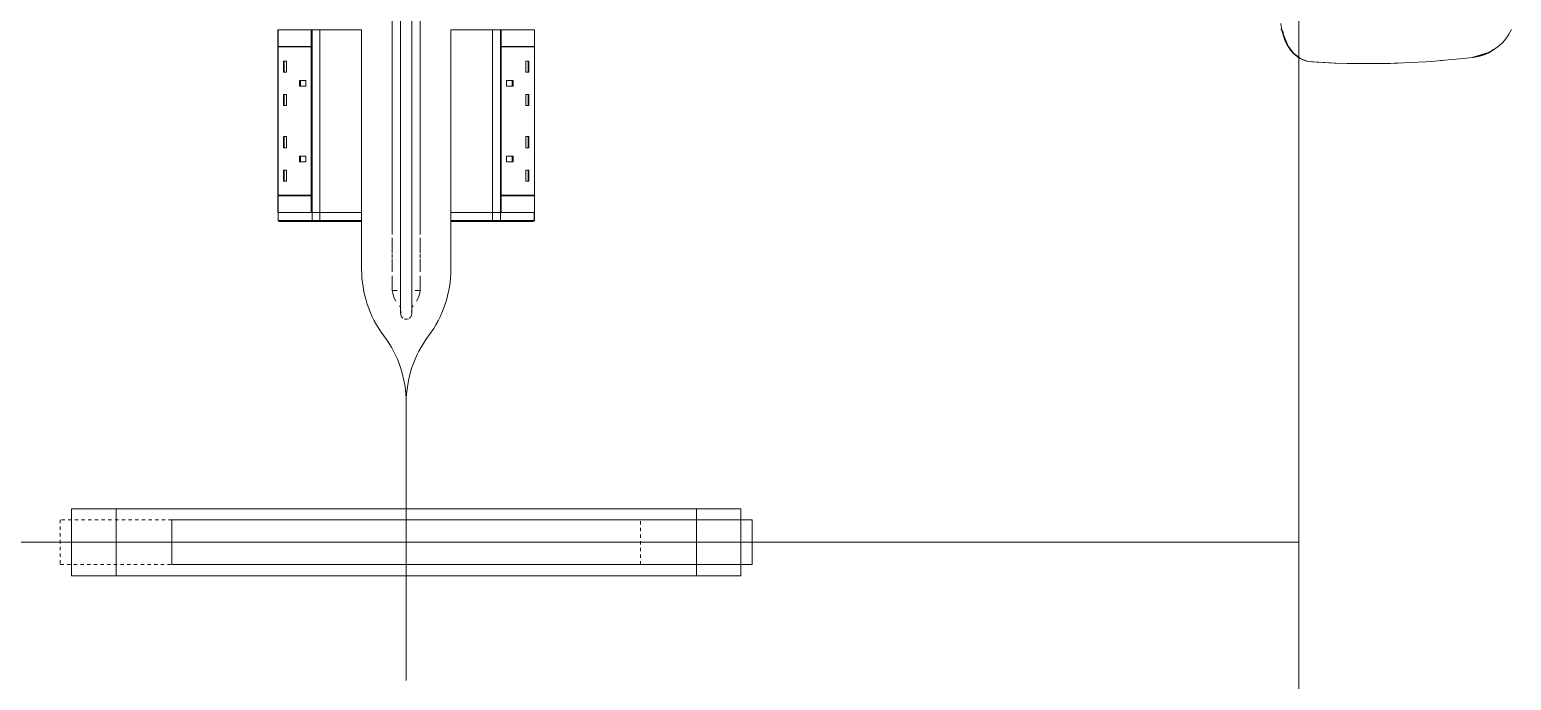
# Model space of a CAD drawing. Header units: millimetres. Extents: x 79795 to 317870, y -36033 to 97293.
# Drawn here: x 195409 to 196737, y 11952 to 12536 of the extents above; entities that cross this region are included whole.
import ezdxf

# ---------------------------------------------------------------- set-up
doc = ezdxf.new("R2010")
doc.units = ezdxf.units.MM
doc.header["$MEASUREMENT"] = 0
doc.linetypes.add('Dash', pattern=[6, 3, -3])
for name, color, linetype, lineweight in [('G-IMPT', 8, 'CONTINUOUS', 9), ('I-FURN', 8, 'CONTINUOUS', 9), ('I-FURN-HDLN', 8, 'Dash', 9)]:
    doc.layers.add(name, color=color, linetype=linetype, lineweight=lineweight)

msp = doc.modelspace()

# ---------------------------------------------------------------- linework, layer by layer
at = {"layer": 'G-IMPT'}
for p, q in [((196529.8, 12541.3), (196530.8, 12535.3)), ((196734.3, 12531.7), (196736.5, 12535.8)), ((196532.3, 12529.9), (196530.8, 12535.3)), ((196532.3, 12531), (196531.6, 12534.4)), ((196532.3, 12531), (196534.6, 12525.4)), ((196532.3, 12529.9), (196533.9, 12525.5)), ((196535.8, 12521.5), (196533.9, 12525.5)), ((196536.5, 12521), (196534.6, 12525.4)), ((196724.7, 12520.5), (196728.2, 12523.7)), ((196731.5, 12527.5), (196728.2, 12523.7)), ((196734.3, 12531.7), (196731.5, 12527.5)), ((196535.8, 12521.5), (196538.5, 12517.4)), ((196541.7, 12514.2), (196536.5, 12521)), ((196538.5, 12517.4), (196541.2, 12514.4)), ((196544.9, 12511.3), (196541.2, 12514.4)), ((196546.1, 12510.9), (196541.7, 12514.2)), ((196546.1, 12510.6), (196544.9, 12511.3)), ((196547.3, 12510), (196546.1, 12510.9)), ((196548.3, 12509.3), (196546.1, 12510.6)), ((196553.5, 12507.6), (196547.3, 12510)), ((196548.3, 12509.3), (196552, 12507.9)), ((196684.1, 12508.9), (196702.1, 12510.8)), ((196701.5, 12510.8), (196714, 12514.6)), ((196701.5, 12510.8), (196704.9, 12511.7)), ((196710.5, 12512.9), (196702.1, 12510.9)), ((196702.1, 12510.8), (196707.1, 12511.7)), ((196714, 12514.6), (196704.9, 12511.7)), ((196712, 12513.2), (196707.1, 12511.7)), ((196710.5, 12512.9), (196718.6, 12516.6)), ((196716.2, 12515), (196712, 12513.2)), ((196716.2, 12515), (196720.6, 12517.5)), ((196720.7, 12518.2), (196718.6, 12516.6)), ((196724.7, 12520.5), (196720.6, 12517.5)), ((196553.3, 12507.6), (196552, 12507.9)), ((196553.3, 12507.6), (196555.7, 12507.1)), ((196553.5, 12507.6), (196557.3, 12507)), ((196557.4, 12506.9), (196555.7, 12507.1)), ((196577.9, 12505.8), (196557.4, 12506.9)), ((196579.1, 12505.8), (196557.4, 12506.9)), ((196557.4, 12506.9), (196559, 12506.8)), ((196579.1, 12505.8), (196559, 12506.8)), ((196599.3, 12505.3), (196577.9, 12505.8)), ((196589.5, 12505.5), (196577.9, 12505.8)), ((196577.9, 12505.8), (196579.1, 12505.8)), ((196599.3, 12505.3), (196579.1, 12505.8)), ((196619.5, 12505.4), (196589.5, 12505.5)), ((196599.3, 12505.3), (196589.5, 12505.5)), ((196589.5, 12505.5), (196608.7, 12505.3)), ((196597.3, 12505.3), (196595.4, 12505.4)), ((196599.3, 12505.4), (196597.3, 12505.3)), ((196619.5, 12505.4), (196599.3, 12505.3)), ((196619.5, 12505.4), (196608.7, 12505.3)), ((196619.5, 12505.4), (196627.9, 12505.5)), ((196639.7, 12505.9), (196627.9, 12505.5)), ((196632.9, 12505.7), (196631.4, 12505.7)), ((196634.8, 12505.8), (196632.9, 12505.7)), ((196639.7, 12505.9), (196645.7, 12506.2)), ((196659.9, 12507), (196645.7, 12506.2)), ((196664.9, 12507.3), (196659.9, 12507)), ((196664.9, 12507.3), (196680, 12508.6)), ((196673.1, 12508), (196674.8, 12508.1)), ((196680, 12508.6), (196684.1, 12508.9))]:
    msp.add_line(p, q, dxfattribs=at)
at = {"layer": 'I-FURN'}
for p, q in [((196546.1, 12076), (196546.1, 13476)), ((196546.1, 13476), (196546.1, 12076)), ((195733.6, 12351.9), (195733.6, 13190.1)), ((195741.1, 13190.1), (195741.1, 12351.9)), ((195751.1, 12351.9), (195751.1, 13190.1)), ((195758.6, 13190.1), (195758.6, 12351.9)), ((195631.1, 12535.7), (195631.1, 12520.7)), ((195660.9, 12535.7), (195631.1, 12535.7)), ((195631.3, 12371.8), (195631.3, 12535.7)), ((195660.9, 12520.7), (195660.9, 12535.7)), ((195660.9, 12535.7), (195663.3, 12535.7)), ((195661.1, 12535.7), (195661.1, 12520.7)), ((195661.7, 12535.7), (195661.1, 12535.7)), ((195661.7, 12535.7), (195668.6, 12535.7)), ((195661.7, 12371.8), (195661.7, 12535.7)), ((195668.6, 12535.7), (195706.1, 12535.7)), ((195668.6, 12371.8), (195668.6, 12535.7)), ((195706.1, 12535.7), (195706.1, 12371.8)), ((195706.1, 12371.8), (195706.1, 12535.7)), ((195786.1, 12371.8), (195786.1, 12535.7)), ((195786.1, 12535.7), (195786.1, 12371.8)), ((195786.1, 12535.7), (195823.5, 12535.7)), ((195823.5, 12535.7), (195823.5, 12371.8)), ((195823.5, 12535.7), (195830.5, 12535.7)), ((195830.5, 12535.7), (195830.5, 12371.8)), ((195831.1, 12535.7), (195830.5, 12535.7)), ((195831.1, 12520.7), (195831.1, 12535.7)), ((195831.3, 12535.7), (195831.3, 12520.7)), ((195861.1, 12535.7), (195831.3, 12535.7)), ((195860.9, 12535.7), (195860.9, 12371.8)), ((195861.1, 12520.7), (195861.1, 12535.7)), ((196529.8, 12535.9), (196530.6, 12535.5)), ((196530.6, 12535.5), (196531.4, 12535)), ((195631.1, 12520.7), (195660.9, 12520.7)), ((195631.1, 12520.2), (195631.1, 12387.2)), ((195631.1, 12520.2), (195660.9, 12520.2)), ((195631.4, 12520.7), (195631.4, 12520.2)), ((195660.9, 12387.2), (195660.9, 12520.2)), ((195661.1, 12520.2), (195661.1, 12387.2)), ((195831.1, 12387.2), (195831.1, 12520.2)), ((195831.3, 12520.7), (195861.1, 12520.7)), ((195831.3, 12520.2), (195831.3, 12387.2)), ((195861.1, 12520.2), (195831.3, 12520.2)), ((195860.7, 12520.2), (195860.7, 12520.7)), ((195861.1, 12387.2), (195861.1, 12520.2)), ((195636.1, 12507.6), (195638.9, 12507.6)), ((195636.1, 12497.6), (195636.1, 12507.6)), ((195636.1, 12497.6), (195638.9, 12497.6)), ((195636.8, 12497.6), (195636.8, 12507.6)), ((195638.9, 12497.6), (195638.9, 12507.6)), ((195856.1, 12507.6), (195853.2, 12507.6)), ((195853.2, 12507.6), (195853.2, 12497.6)), ((195856.1, 12497.6), (195853.2, 12497.6)), ((195855.4, 12507.6), (195855.4, 12497.6)), ((195856.1, 12507.6), (195856.1, 12497.6)), ((195650.4, 12490.1), (195656.2, 12490.1)), ((195650.4, 12485.1), (195650.4, 12490.1)), ((195650.4, 12485.1), (195656.2, 12485.1)), ((195651.2, 12485.1), (195651.2, 12490.1)), ((195656.2, 12485.1), (195656.2, 12490.1)), ((195836, 12485.1), (195836, 12490.1)), ((195836, 12490.1), (195841.8, 12490.1)), ((195841.8, 12485.1), (195836, 12485.1)), ((195841, 12490.1), (195841, 12485.1)), ((195841.8, 12490.1), (195841.8, 12485.1)), ((195636.1, 12477.6), (195638.9, 12477.6)), ((195636.1, 12467.6), (195636.1, 12477.6)), ((195636.8, 12467.6), (195636.8, 12477.6)), ((195638.9, 12467.6), (195638.9, 12477.6)), ((195856.1, 12477.6), (195853.2, 12477.6)), ((195853.2, 12477.6), (195853.2, 12467.6)), ((195855.4, 12477.6), (195855.4, 12467.6)), ((195856.1, 12477.6), (195856.1, 12467.6)), ((195636.1, 12467.6), (195638.9, 12467.6)), ((195856.1, 12467.6), (195853.2, 12467.6)), ((195636.1, 12439.8), (195638.9, 12439.8)), ((195636.1, 12429.8), (195636.1, 12439.8)), ((195636.1, 12429.8), (195638.9, 12429.8)), ((195636.8, 12429.8), (195636.8, 12439.8)), ((195638.9, 12429.8), (195638.9, 12439.8)), ((195856.1, 12439.8), (195853.2, 12439.8)), ((195853.2, 12439.8), (195853.2, 12429.8)), ((195856.1, 12429.8), (195853.2, 12429.8)), ((195855.4, 12439.8), (195855.4, 12429.8)), ((195856.1, 12439.8), (195856.1, 12429.8)), ((195650.4, 12422.3), (195656.2, 12422.3)), ((195650.4, 12417.3), (195650.4, 12422.3)), ((195656.2, 12417.3), (195650.4, 12417.3)), ((195651.2, 12417.3), (195651.2, 12422.3)), ((195656.2, 12422.3), (195656.2, 12417.3)), ((195841.8, 12422.3), (195836, 12422.3)), ((195836, 12422.3), (195836, 12417.3)), ((195841.8, 12417.3), (195836, 12417.3)), ((195841, 12422.3), (195841, 12417.3)), ((195841.8, 12422.3), (195841.8, 12417.3)), ((195636.1, 12409.8), (195638.9, 12409.8)), ((195636.1, 12399.8), (195636.1, 12409.8)), ((195636.8, 12399.8), (195636.8, 12409.8)), ((195638.9, 12399.8), (195638.9, 12409.8)), ((195856.1, 12409.8), (195853.2, 12409.8)), ((195853.2, 12409.8), (195853.2, 12399.8)), ((195855.4, 12409.8), (195855.4, 12399.8)), ((195856.1, 12409.8), (195856.1, 12399.8)), ((195636.1, 12399.8), (195638.9, 12399.8)), ((195856.1, 12399.8), (195853.2, 12399.8)), ((195631.1, 12387.2), (195660.9, 12387.2)), ((195660.9, 12386.7), (195631.1, 12386.7)), ((195631.1, 12386.7), (195631.1, 12371.7)), ((195631.4, 12387.2), (195631.4, 12386.7)), ((195660.9, 12371.7), (195660.9, 12386.7)), ((195661.1, 12386.7), (195661.1, 12371.8)), ((195831.1, 12371.8), (195831.1, 12386.7)), ((195861.1, 12387.2), (195831.3, 12387.2)), ((195831.3, 12386.7), (195831.3, 12371.7)), ((195861.1, 12386.7), (195831.3, 12386.7)), ((195860.7, 12386.7), (195860.7, 12387.2)), ((195861.1, 12371.7), (195861.1, 12386.7)), ((195631.1, 12371.7), (195660.9, 12371.7)), ((195631.3, 12364.7), (195631.3, 12371.7)), ((195631.3, 12364.7), (195631.3, 12371.7)), ((195631.3, 12371.7), (195631.3, 12364.7)), ((195631.3, 12371.7), (195631.4, 12371.7)), ((195631.3, 12364.7), (195631.4, 12364.7)), ((195631.4, 12364.7), (195631.4, 12371.7)), ((195631.4, 12371.7), (195661.7, 12371.7)), ((195631.4, 12364.7), (195661.7, 12364.7)), ((195631.6, 12363.9), (195631.6, 12363.9)), ((195662.5, 12363.7), (195632.3, 12363.7)), ((195662.5, 12363.7), (195632.3, 12363.7)), ((195661.1, 12371.8), (195661.7, 12371.8)), ((195668.6, 12371.8), (195661.7, 12371.8)), ((195661.7, 12364.7), (195661.7, 12371.7)), ((195661.7, 12371.7), (195668.6, 12371.7)), ((195661.7, 12364.7), (195668.6, 12364.7)), ((195662.5, 12363.7), (195701.1, 12363.7)), ((195668.1, 12363.7), (195662.5, 12363.7)), ((195705.1, 12363.7), (195668.1, 12363.7)), ((195706.1, 12371.8), (195668.6, 12371.8)), ((195668.6, 12364.7), (195668.6, 12371.7)), ((195668.6, 12371.7), (195706.1, 12371.7)), ((195668.6, 12364.7), (195706.1, 12364.7)), ((195701.1, 12363.7), (195701.1, 12364.7)), ((195701.1, 12363.7), (195705.1, 12363.7)), ((195706.1, 12371.7), (195706.1, 12364.7)), ((195706.1, 12364.7), (195706.1, 12371.7)), ((195706.1, 12321), (195706.1, 12364.7)), ((195706.1, 12364.7), (195706.1, 12321)), ((195823.5, 12371.8), (195786.1, 12371.8)), ((195786.1, 12364.7), (195786.1, 12371.7)), ((195786.1, 12364.7), (195786.1, 12371.7)), ((195786.1, 12371.7), (195823.5, 12371.7)), ((195786.1, 12364.7), (195786.1, 12321)), ((195786.1, 12321), (195786.1, 12364.7)), ((195786.1, 12364.7), (195823.5, 12364.7)), ((195787.1, 12363.7), (195787.1, 12363.7)), ((195824.1, 12363.7), (195787.1, 12363.7)), ((195787.1, 12363.7), (195791.1, 12363.7)), ((195791.1, 12364.7), (195791.1, 12363.7)), ((195791.1, 12363.7), (195829.6, 12363.7)), ((195830.5, 12371.8), (195823.5, 12371.8)), ((195823.5, 12364.7), (195823.5, 12371.7)), ((195823.5, 12371.7), (195830.5, 12371.7)), ((195823.5, 12364.7), (195830.5, 12364.7)), ((195829.6, 12363.7), (195824.1, 12363.7)), ((195831.3, 12371.7), (195828.8, 12371.7)), ((195859.9, 12363.7), (195829.6, 12363.7)), ((195859.9, 12363.7), (195829.6, 12363.7)), ((195830.5, 12371.8), (195831.1, 12371.8)), ((195830.5, 12364.7), (195830.5, 12371.7)), ((195830.5, 12371.7), (195860.7, 12371.7)), ((195830.5, 12364.7), (195860.7, 12364.7)), ((195831.3, 12371.7), (195861.1, 12371.7)), ((195860.6, 12363.9), (195860.6, 12363.9)), ((195860.7, 12364.7), (195860.7, 12371.7)), ((195860.7, 12371.7), (195860.9, 12371.7)), ((195860.7, 12364.7), (195860.9, 12364.7)), ((195860.9, 12371.7), (195860.9, 12364.7)), ((195860.9, 12371.7), (195860.9, 12364.7)), ((195860.9, 12371.7), (195860.9, 12364.7)), ((195741.1, 12351.9), (195741.1, 12349)), ((195751.1, 12351.1), (195751.1, 12351.9)), ((195751.1, 12348.3), (195751.1, 12351.1)), ((195733.6, 12335.7), (195733.6, 12348.9)), ((195741.1, 12349), (195741.1, 12346.2)), ((195741.1, 12346.2), (195741.1, 12343.4)), ((195741.1, 12343.4), (195741.1, 12340.6)), ((195741.1, 12340.6), (195741.1, 12337.8)), ((195741.1, 12337.8), (195741.1, 12335)), ((195751.1, 12345.5), (195751.1, 12348.3)), ((195751.1, 12342.6), (195751.1, 12345.5)), ((195751.1, 12339.8), (195751.1, 12342.6)), ((195751.1, 12337), (195751.1, 12339.8)), ((195751.1, 12334.3), (195751.1, 12337)), ((195758.6, 12348.9), (195758.6, 12335.7)), ((195733.6, 12330.7), (195733.6, 12334.8)), ((195733.6, 12318.5), (195733.6, 12330)), ((195741.1, 12335), (195741.1, 12332.3)), ((195741.1, 12332.3), (195741.1, 12329.6)), ((195741.1, 12329.6), (195741.1, 12326.9)), ((195741.1, 12326.9), (195741.1, 12324.3)), ((195741.1, 12324.3), (195741.1, 12321.7)), ((195751.1, 12331.6), (195751.1, 12334.3)), ((195751.1, 12328.8), (195751.1, 12331.6)), ((195751.1, 12326.2), (195751.1, 12328.8)), ((195751.1, 12323.6), (195751.1, 12326.2)), ((195751.1, 12321), (195751.1, 12323.6)), ((195758.6, 12334.8), (195758.6, 12330.7)), ((195758.6, 12330), (195758.6, 12318.5)), ((195733.6, 12306.9), (195733.6, 12314.9)), ((195741.1, 12321.7), (195741.1, 12319.1)), ((195741.1, 12319.1), (195741.1, 12316.6)), ((195741.1, 12316.6), (195741.1, 12314.2)), ((195741.1, 12314.2), (195741.1, 12311.8)), ((195741.1, 12311.8), (195741.1, 12309.5)), ((195751.1, 12318.5), (195751.1, 12321)), ((195751.1, 12316), (195751.1, 12318.5)), ((195751.1, 12313.6), (195751.1, 12316)), ((195751.1, 12311.2), (195751.1, 12313.6)), ((195751.1, 12308.9), (195751.1, 12311.2)), ((195758.6, 12314.9), (195758.6, 12306.9)), ((195733.6, 12305.7), (195733.6, 12306.6)), ((195733.6, 12301.9), (195733.6, 12305.3)), ((195733.6, 12301.9), (195738.1, 12301.9)), ((195741.1, 12309.5), (195741.1, 12307.3)), ((195741.1, 12307.3), (195741.1, 12305.1)), ((195741.1, 12305.1), (195741.1, 12303)), ((195741.1, 12303), (195741.1, 12301)), ((195741.1, 12301), (195741.1, 12299.1)), ((195741.1, 12299.1), (195741.1, 12297.2)), ((195741.1, 12297.2), (195741.1, 12295.5)), ((195751.1, 12306.7), (195751.1, 12308.9)), ((195751.1, 12304.6), (195751.1, 12306.7)), ((195751.1, 12302.5), (195751.1, 12304.6)), ((195751.1, 12300.5), (195751.1, 12302.5)), ((195751.1, 12298.6), (195751.1, 12300.5)), ((195751.1, 12296.7), (195751.1, 12298.6)), ((195751.1, 12295), (195751.1, 12296.7)), ((195754, 12301.9), (195758.6, 12301.9)), ((195758.6, 12306.6), (195758.6, 12305.7)), ((195758.6, 12305.3), (195758.6, 12301.9)), ((195741.1, 12295.5), (195741.1, 12293.8)), ((195741.1, 12293.8), (195741.1, 12292.2)), ((195741.1, 12292.2), (195741.1, 12290.7)), ((195741.1, 12290.7), (195741.1, 12289.3)), ((195741.1, 12289.3), (195741.1, 12288.1)), ((195741.1, 12288.1), (195741.1, 12286.9)), ((195741.1, 12286.9), (195741.1, 12285.8)), ((195741.1, 12285.8), (195741.1, 12284.8)), ((195741.1, 12284.8), (195741.1, 12283.9)), ((195741.1, 12283.9), (195741.1, 12283.2)), ((195751.1, 12293.4), (195751.1, 12295)), ((195751.1, 12291.8), (195751.1, 12293.4)), ((195751.1, 12290.3), (195751.1, 12291.8)), ((195751.1, 12289), (195751.1, 12290.3)), ((195751.1, 12287.7), (195751.1, 12289)), ((195751.1, 12286.6), (195751.1, 12287.7)), ((195751.1, 12285.5), (195751.1, 12286.6)), ((195751.1, 12284.6), (195751.1, 12285.5)), ((195751.1, 12283.7), (195751.1, 12284.6)), ((195751.1, 12283), (195751.1, 12283.7)), ((195741.1, 12283.2), (195741.1, 12282.5)), ((195741.1, 12282.5), (195741.1, 12282)), ((195741.1, 12282), (195741.1, 12281.6)), ((195741.1, 12281.6), (195741.1, 12281.3)), ((195741.1, 12281.3), (195741.1, 12281.1)), ((195741.1, 12281.1), (195741.1, 12281)), ((195741.1, 12281), (195741.1, 12281)), ((195751.1, 12282.4), (195751.1, 12283)), ((195751.1, 12281.9), (195751.1, 12282.4)), ((195751.1, 12281.5), (195751.1, 12281.9)), ((195751.1, 12281.2), (195751.1, 12281.5)), ((195751.1, 12281), (195751.1, 12281.2)), ((195751.1, 12281), (195751.1, 12281)), ((195746.1, 12076), (195746.1, 12201)), ((195746.1, 12201), (195746.1, 12076)), ((195746.1, 12201), (195746.1, 12076)), ((195746.1, 12076), (195746.1, 12201)), ((195446.1, 12106), (196046.1, 12106)), ((195486.1, 12106), (195446.1, 12106)), ((195446.1, 12106), (195446.1, 12046)), ((195446.1, 12046), (195446.1, 12106)), ((196006.1, 12106), (195486.1, 12106)), ((195486.1, 12046), (195486.1, 12106)), ((195486.1, 12046), (195486.1, 12106)), ((196046.1, 12106), (196006.1, 12106)), ((196006.1, 12096), (196006.1, 12106)), ((196006.1, 12046), (196006.1, 12106)), ((196046.1, 12046), (196046.1, 12106)), ((196046.1, 12096), (196046.1, 12106)), ((196046.1, 12096), (195536.1, 12096)), ((195536.1, 12096), (195536.1, 12056)), ((196056.1, 12096), (196046.1, 12096)), ((196056.1, 12056), (196056.1, 12096)), ((195746.1, 12076), (194946.1, 12076)), ((194946.1, 12076), (195746.1, 12076)), ((194946.1, 12076), (195746.1, 12076)), ((195746.1, 12076), (194946.1, 12076)), ((195746.1, 11952.1), (195746.1, 12076)), ((195746.1, 12076), (195746.1, 11952.1)), ((195746.1, 12076), (195746.1, 11952.1)), ((196546.1, 12076), (195746.1, 12076)), ((195746.1, 12076), (196546.1, 12076)), ((195746.1, 11952.1), (195746.1, 12076)), ((195746.1, 12076), (196546.1, 12076)), ((196546.1, 12076), (195746.1, 12076)), ((196546.1, 10676), (196546.1, 12076)), ((196546.1, 12076), (196546.1, 10676)), ((195446.1, 12046), (195486.1, 12046)), ((196046.1, 12046), (195446.1, 12046)), ((195486.1, 12046), (196006.1, 12046)), ((195536.1, 12056), (196046.1, 12056)), ((196006.1, 12046), (196006.1, 12056)), ((196006.1, 12046), (196046.1, 12046)), ((196046.1, 12046), (196046.1, 12056)), ((196046.1, 12056), (196056.1, 12056))]:
    msp.add_line(p, q, dxfattribs=at)
at = {"layer": 'I-FURN', "flags": 128}
for points in [[(195631.3, 12364.7), (195631.3, 12364.6), (195631.3, 12364.6), (195631.3, 12364.6), (195631.3, 12364.5), (195631.3, 12364.5), (195631.3, 12364.4), (195631.3, 12364.4), (195631.3, 12364.4), (195631.3, 12364.3), (195631.3, 12364.3), (195631.3, 12364.2), (195631.4, 12364.2), (195631.4, 12364.2)], [(195668.1, 12363.7), (195667.9, 12363.7), (195667.8, 12363.7), (195667.7, 12363.7), (195667.5, 12363.7), (195667.4, 12363.7), (195667.2, 12363.7), (195667.1, 12363.7), (195666.9, 12363.7), (195666.8, 12363.7), (195666.6, 12363.7), (195666.4, 12363.7), (195666.3, 12363.7), (195666.1, 12363.7), (195666, 12363.7), (195665.8, 12363.7), (195665.6, 12363.7), (195665.5, 12363.7), (195665.3, 12363.7), (195665.2, 12363.7), (195665, 12363.7), (195664.9, 12363.7), (195664.7, 12363.7), (195664.6, 12363.7), (195664.4, 12363.7), (195664.3, 12363.7), (195664.1, 12363.7), (195664, 12363.7), (195663.8, 12363.7), (195663.7, 12363.7), (195663.6, 12363.7), (195663.4, 12363.7), (195663.3, 12363.7), (195663.2, 12363.7), (195663.1, 12363.7), (195662.9, 12363.7), (195662.8, 12363.7), (195662.7, 12363.7), (195662.6, 12363.7), (195662.5, 12363.7)], [(195705.1, 12363.7), (195704.8, 12363.7), (195704.4, 12363.7), (195703.9, 12363.7), (195703.2, 12363.7), (195702.4, 12363.7), (195701.4, 12363.7), (195700.3, 12363.7), (195699.1, 12363.7), (195697.8, 12363.7), (195696.3, 12363.7), (195694.7, 12363.7), (195693, 12363.7), (195691.2, 12363.7), (195689.3, 12363.7), (195687.2, 12363.7), (195685.1, 12363.7), (195682.8, 12363.7), (195680.5, 12363.7), (195678, 12363.7), (195675.5, 12363.7), (195672.8, 12363.7), (195670.1, 12363.7), (195668.1, 12363.7)], [(195701.1, 12363.7), (195701.3, 12363.7), (195701.4, 12363.7), (195701.6, 12363.7), (195701.7, 12363.7), (195701.9, 12363.7), (195702.1, 12363.7), (195702.2, 12363.7), (195702.4, 12363.7), (195702.5, 12363.7), (195702.7, 12363.7), (195702.8, 12363.7), (195702.9, 12363.7), (195703.1, 12363.7), (195703.2, 12363.7), (195703.4, 12363.7), (195703.5, 12363.7), (195703.6, 12363.7), (195703.7, 12363.7), (195703.9, 12363.7), (195704, 12363.7), (195704.1, 12363.7), (195704.2, 12363.7), (195704.3, 12363.7), (195704.4, 12363.7), (195704.5, 12363.7), (195704.5, 12363.7), (195704.6, 12363.7), (195704.7, 12363.7), (195704.8, 12363.7), (195704.8, 12363.7), (195704.9, 12363.7), (195704.9, 12363.7), (195705, 12363.7), (195705, 12363.7), (195705, 12363.7), (195705.1, 12363.7), (195705.1, 12363.7), (195705.1, 12363.7), (195705.1, 12363.7)], [(195705.1, 12363.7), (195705.1, 12363.7), (195705.2, 12363.7), (195705.2, 12363.7), (195705.3, 12363.7), (195705.3, 12363.7), (195705.3, 12363.7), (195705.4, 12363.7), (195705.4, 12363.7), (195705.5, 12363.7), (195705.5, 12363.8), (195705.5, 12363.8), (195705.6, 12363.8), (195705.6, 12363.8), (195705.6, 12363.8), (195705.7, 12363.8), (195705.7, 12363.9), (195705.7, 12363.9), (195705.8, 12363.9), (195705.8, 12363.9), (195705.8, 12364), (195705.8, 12364), (195705.9, 12364), (195705.9, 12364.1), (195705.9, 12364.1), (195705.9, 12364.1), (195706, 12364.2), (195706, 12364.2), (195706, 12364.2), (195706, 12364.3), (195706, 12364.3), (195706, 12364.3), (195706.1, 12364.4), (195706.1, 12364.4), (195706.1, 12364.5), (195706.1, 12364.5), (195706.1, 12364.5), (195706.1, 12364.6), (195706.1, 12364.6), (195706.1, 12364.7), (195706.1, 12364.7)], [(195705.1, 12363.7), (195705.1, 12363.7), (195705.1, 12363.7)], [(195786.1, 12364.7), (195786.1, 12364.6), (195786.1, 12364.6), (195786.1, 12364.6), (195786.1, 12364.5), (195786.1, 12364.5), (195786.1, 12364.4), (195786.1, 12364.4), (195786.1, 12364.4), (195786.1, 12364.3), (195786.2, 12364.3), (195786.2, 12364.2), (195786.2, 12364.2), (195786.2, 12364.2), (195786.2, 12364.1), (195786.3, 12364.1), (195786.3, 12364.1), (195786.3, 12364), (195786.3, 12364), (195786.4, 12364), (195786.4, 12364), (195786.4, 12363.9), (195786.4, 12363.9), (195786.5, 12363.9), (195786.5, 12363.9), (195786.5, 12363.8), (195786.6, 12363.8), (195786.6, 12363.8), (195786.6, 12363.8), (195786.7, 12363.8), (195786.7, 12363.7), (195786.8, 12363.7), (195786.8, 12363.7), (195786.8, 12363.7), (195786.9, 12363.7), (195786.9, 12363.7), (195787, 12363.7), (195787, 12363.7), (195787, 12363.7), (195787.1, 12363.7), (195787.1, 12363.7)], [(195824.1, 12363.7), (195821.3, 12363.7), (195818.6, 12363.7), (195816, 12363.7), (195813.5, 12363.7), (195811.1, 12363.7), (195808.7, 12363.7), (195806.5, 12363.7), (195804.4, 12363.7), (195802.4, 12363.7), (195800.5, 12363.7), (195798.7, 12363.7), (195797, 12363.7), (195795.5, 12363.7), (195794, 12363.7), (195792.7, 12363.7), (195791.6, 12363.7), (195790.5, 12363.7), (195789.6, 12363.7), (195788.8, 12363.7), (195788.2, 12363.7), (195787.7, 12363.7), (195787.3, 12363.7), (195787.1, 12363.7)], [(195787.1, 12363.7), (195787.1, 12363.7), (195787.1, 12363.7), (195787.1, 12363.7), (195787.1, 12363.7), (195787.2, 12363.7), (195787.2, 12363.7), (195787.2, 12363.7), (195787.3, 12363.7), (195787.3, 12363.7), (195787.4, 12363.7), (195787.5, 12363.7), (195787.5, 12363.7), (195787.6, 12363.7), (195787.7, 12363.7), (195787.8, 12363.7), (195787.9, 12363.7), (195788, 12363.7), (195788.1, 12363.7), (195788.2, 12363.7), (195788.3, 12363.7), (195788.4, 12363.7), (195788.5, 12363.7), (195788.7, 12363.7), (195788.8, 12363.7), (195788.9, 12363.7), (195789.1, 12363.7), (195789.2, 12363.7), (195789.3, 12363.7), (195789.5, 12363.7), (195789.6, 12363.7), (195789.8, 12363.7), (195789.9, 12363.7), (195790.1, 12363.7), (195790.2, 12363.7), (195790.4, 12363.7), (195790.6, 12363.7), (195790.7, 12363.7), (195790.9, 12363.7), (195791, 12363.7), (195791.1, 12363.7)], [(195829.6, 12363.7), (195829.6, 12363.7), (195829.5, 12363.7), (195829.3, 12363.7), (195829.2, 12363.7), (195829.1, 12363.7), (195829, 12363.7), (195828.9, 12363.7), (195828.8, 12363.7), (195828.6, 12363.7), (195828.5, 12363.7), (195828.4, 12363.7), (195828.2, 12363.7), (195828.1, 12363.7), (195827.9, 12363.7), (195827.8, 12363.7), (195827.6, 12363.7), (195827.5, 12363.7), (195827.3, 12363.7), (195827.2, 12363.7), (195827, 12363.7), (195826.8, 12363.7), (195826.7, 12363.7), (195826.5, 12363.7), (195826.4, 12363.7), (195826.2, 12363.7), (195826.1, 12363.7), (195825.9, 12363.7), (195825.7, 12363.7), (195825.6, 12363.7), (195825.4, 12363.7), (195825.3, 12363.7), (195825.1, 12363.7), (195825, 12363.7), (195824.8, 12363.7), (195824.7, 12363.7), (195824.5, 12363.7), (195824.4, 12363.7), (195824.2, 12363.7), (195824.1, 12363.7)], [(195860.8, 12364.2), (195860.8, 12364.2), (195860.8, 12364.2), (195860.8, 12364.3), (195860.9, 12364.3), (195860.9, 12364.3), (195860.9, 12364.4), (195860.9, 12364.4), (195860.9, 12364.5), (195860.9, 12364.5), (195860.9, 12364.5), (195860.9, 12364.6), (195860.9, 12364.6), (195860.9, 12364.7), (195860.9, 12364.7)]]:
    msp.add_lwpolyline(points, dxfattribs=at)
at = {"layer": 'I-FURN'}
for centre, radius, start, end in [((195806.1, 12321), 100, 180, 216.8699), ((195806.1, 12321), 100, 180, 216.8699), ((195686.1, 12321), 100, 323.1301, 0), ((195686.1, 12321), 100, 323.1301, 0), ((195757.1, 12304.2), 23.6, 185.6664, 210.8564), ((195735.1, 12304.2), 23.6, 329.1436, 354.3336), ((195746.1, 12293.8), 8.51, 223.4514, 234.4595), ((195746.1, 12293.8), 8.51, 305.5405, 316.5486), ((195746.1, 12281), 5, 158.1748, 232.7249), ((195746.1, 12281), 5, 247.635, 292.365), ((195746.1, 12281), 5, 307.2751, 21.8252), ((195646.1, 12201), 100, 0, 36.8699), ((195646.1, 12201), 100, 0, 36.8699), ((195846.1, 12201), 100, 143.1301, 180), ((195846.1, 12201), 100, 143.1301, 180)]:
    msp.add_arc(centre, radius, start, end, dxfattribs=at)
at = {"layer": 'I-FURN', "extrusion": (0, 0, -1)}
for centre, major_axis, ratio, start_param, end_param in [((195632.3, 12364.7), (0, -1), 0.819152, 0, 1.570796), ((195662.5, 12364.7), (0, 1), 0.819152, 3.141593, 4.712389), ((195668.1, 12364.7), (0, 1), 0.56467, 1.570796, 3.141593), ((195705.1, 12364.7), (0, 1), 0.998113, 1.570796, 3.141593), ((195787.1, 12364.7), (0, -1), 0.998113, 0, 1.570796), ((195824.1, 12364.7), (0, -1), 0.56467, 0, 1.570796), ((195829.6, 12364.7), (0, -1), 0.819152, 4.712389, 6.283185), ((195859.9, 12364.7), (0, -1), 0.819152, 4.712389, 6.283185)]:
    msp.add_ellipse(centre, major_axis=major_axis, ratio=ratio, start_param=start_param, end_param=end_param, dxfattribs=at)
at = {"layer": 'I-FURN-HDLN'}
for p, q in [((195436.1, 12096), (195436.1, 12056)), ((195956.1, 12096), (195436.1, 12096)), ((195956.1, 12056), (195956.1, 12096)), ((195436.1, 12056), (195956.1, 12056))]:
    msp.add_line(p, q, dxfattribs=at)

doc.saveas('drawing.dxf')
